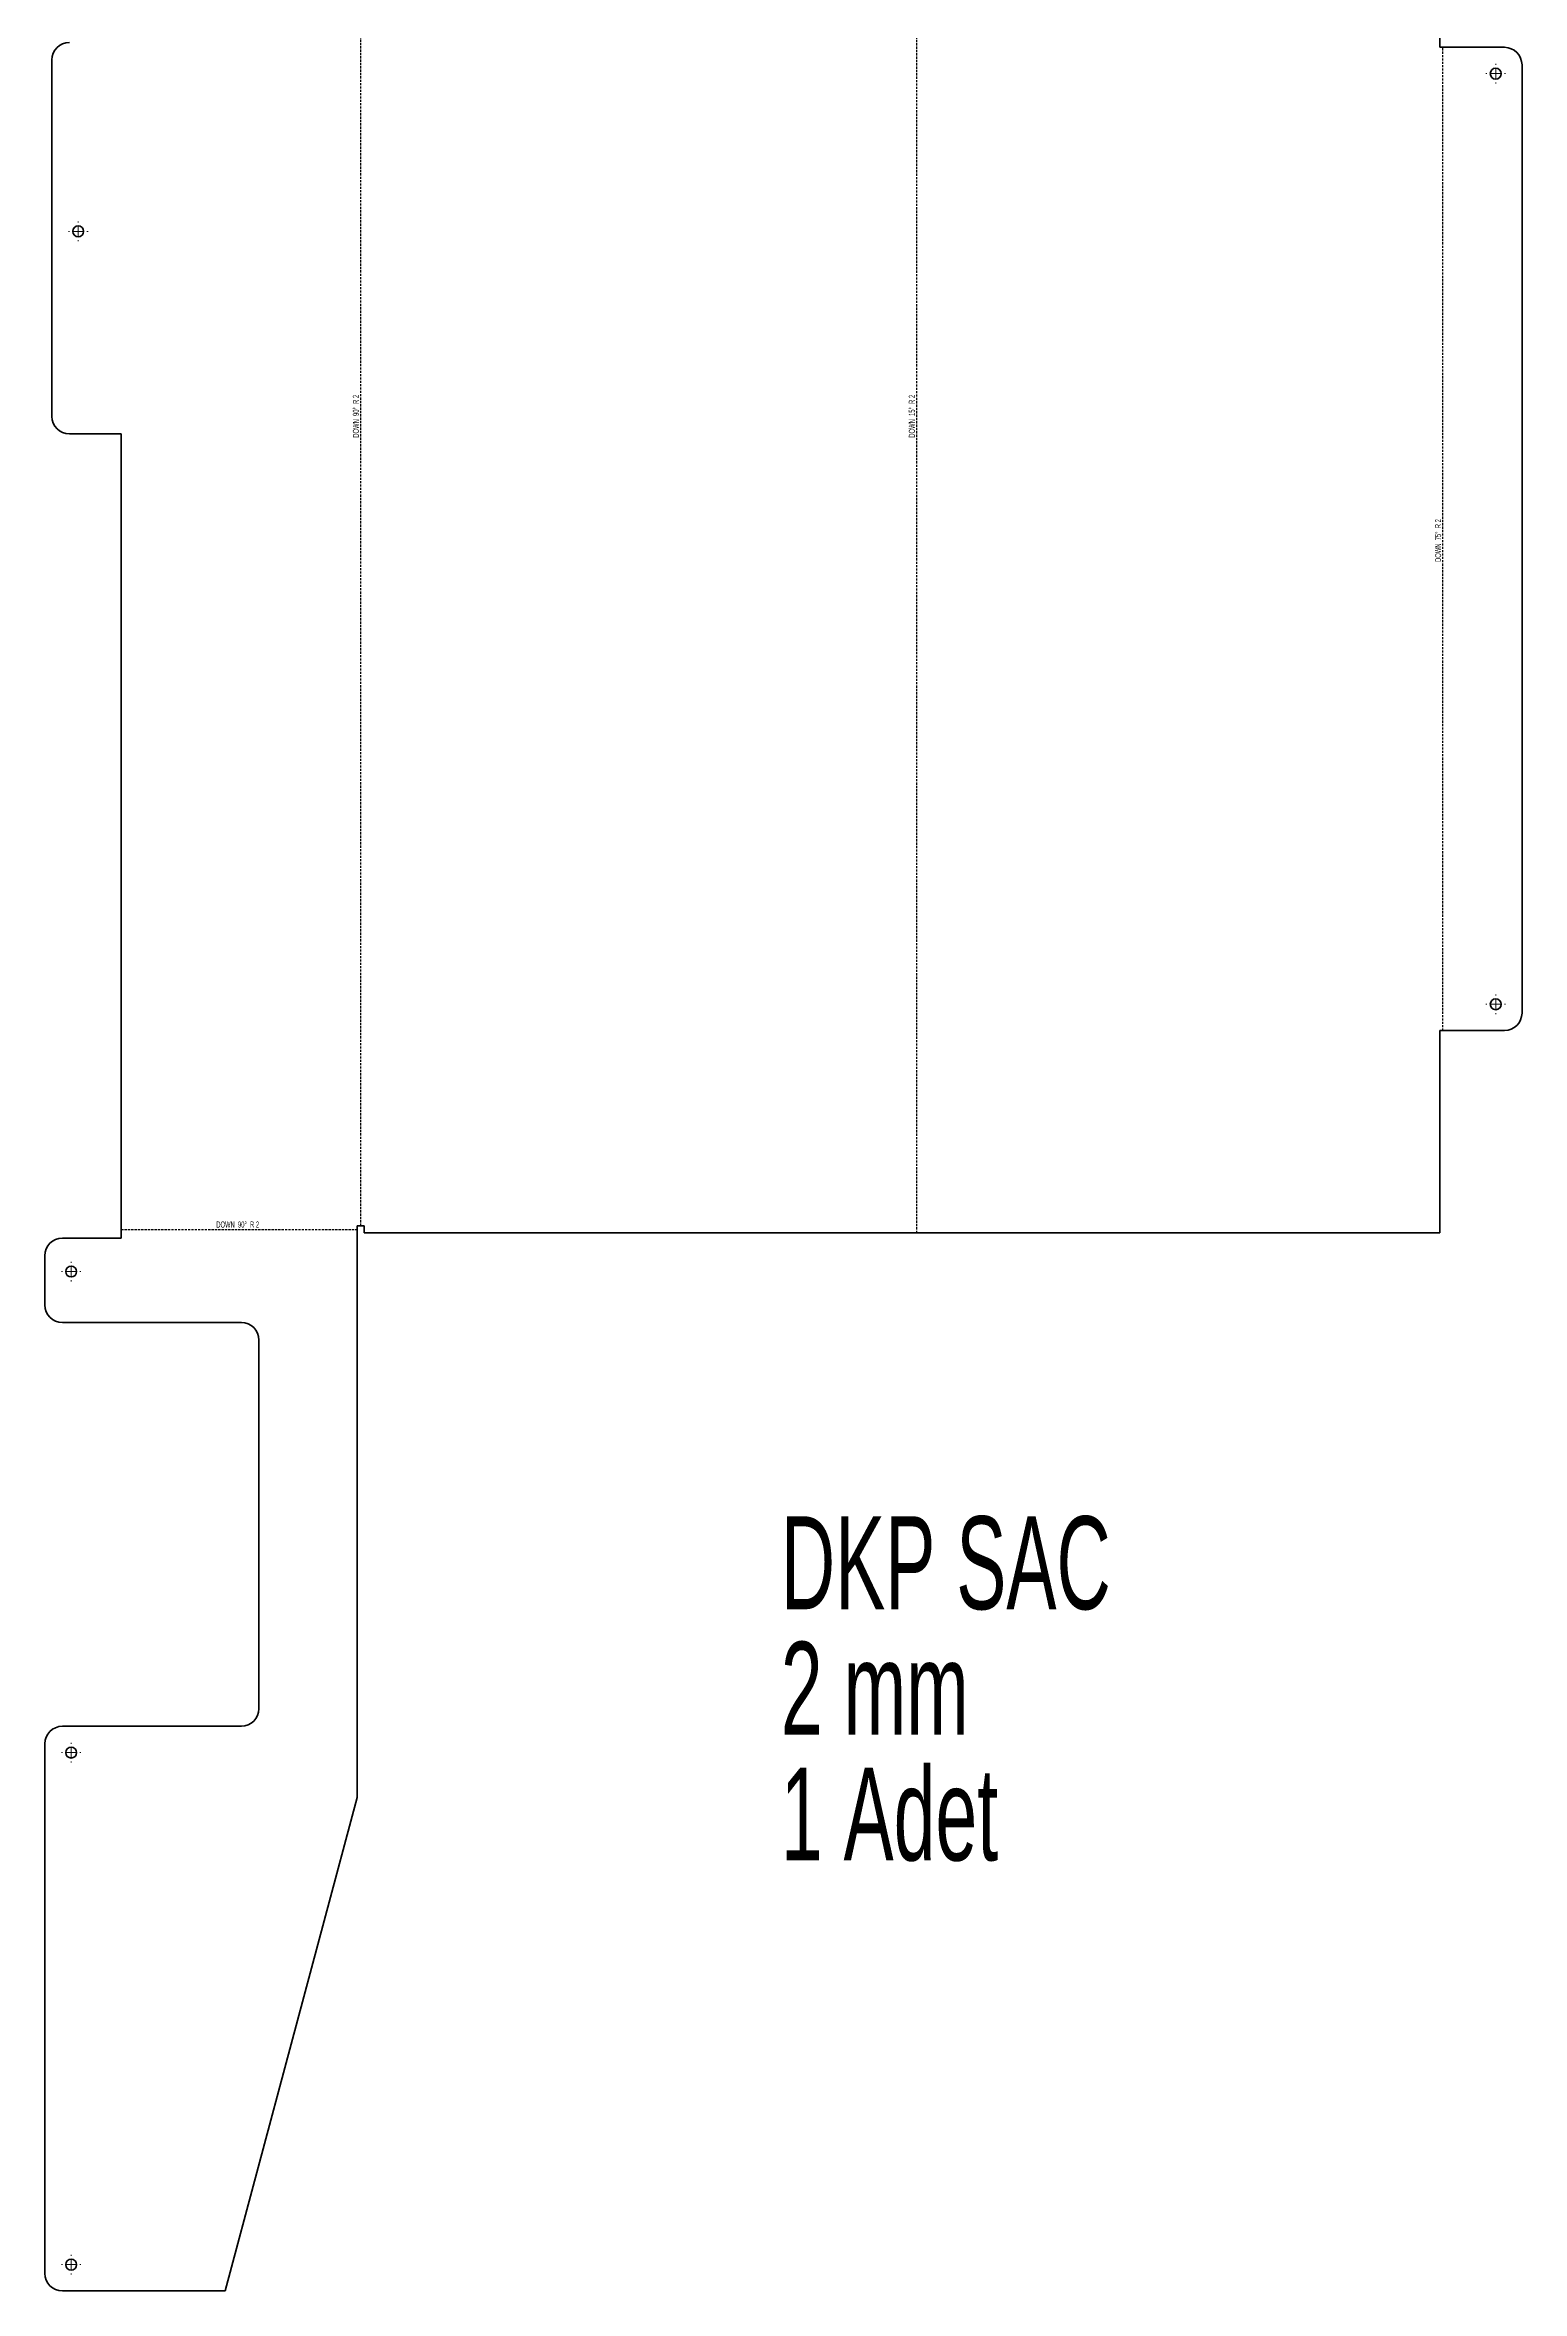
# Model space of a CAD drawing. Header units: millimetres. Extents: x -3093 to -314, y -928 to 1209.
# Drawn here: x -1156 to -314, y -928 to 351 of the extents above; entities that cross this region are included whole.
import ezdxf

# ---------------------------------------------------------------- set-up
doc = ezdxf.new("R2010")
doc.units = ezdxf.units.MM
doc.linetypes.add('HIDDEN', pattern=[1.905, 1.27, -0.635])
doc.styles.add('SLDTEXTSTYLE0', font='TXT', dxfattribs={"width": 0.5675})
doc.styles.add('SLDTEXTSTYLE1', font='TXT', dxfattribs={"width": 0.605})

# ---------------------------------------------------------------- blocks, each defined once
blk = doc.blocks.new('SW_CENTERMARKSYMBOL_0')
at = {"color": 0, "linetype": 'Continuous', "lineweight": 18}
for p, q in [((-5, 0), (-5.6, 0)), ((0, 0), (-2.5, 0)), ((0, 5), (0, 5.6)), ((0, 0), (0, 2.5)), ((0, 0), (0, -2.5)), ((0, 0), (2.5, 0)), ((5, 0), (5.6, 0)), ((0, -5), (0, -5.6))]:
    blk.add_line(p, q, dxfattribs=at)
blk = doc.blocks.new('SW_CENTERMARKSYMBOL_1')
at = {"color": 0, "linetype": 'Continuous', "lineweight": 18}
for p, q in [((-5, 0), (-5.6, 0)), ((0, 0), (-2.5, 0)), ((0, 5), (0, 5.6)), ((0, 0), (0, 2.5)), ((0, 0), (0, -2.5)), ((0, 0), (2.5, 0)), ((5, 0), (5.6, 0)), ((0, -5), (0, -5.6))]:
    blk.add_line(p, q, dxfattribs=at)
blk = doc.blocks.new('SW_CENTERMARKSYMBOL_2')
at = {"color": 0, "linetype": 'Continuous', "lineweight": 18}
for p, q in [((-5, 0), (-5.6, 0)), ((0, 0), (-2.5, 0)), ((0, 5), (0, 5.6)), ((0, 0), (0, 2.5)), ((0, 0), (0, -2.5)), ((0, 0), (2.5, 0)), ((5, 0), (5.6, 0)), ((0, -5), (0, -5.6))]:
    blk.add_line(p, q, dxfattribs=at)
blk = doc.blocks.new('SW_CENTERMARKSYMBOL_3')
at = {"color": 0, "linetype": 'Continuous', "lineweight": 18}
for p, q in [((-5, 0), (-5.6, 0)), ((0, 0), (-2.5, 0)), ((0, 5), (0, 5.6)), ((0, 0), (0, 2.5)), ((0, 0), (0, -2.5)), ((0, 0), (2.5, 0)), ((5, 0), (5.6, 0)), ((0, -5), (0, -5.6))]:
    blk.add_line(p, q, dxfattribs=at)
blk = doc.blocks.new('SW_CENTERMARKSYMBOL_4')
at = {"color": 0, "linetype": 'Continuous', "lineweight": 18}
for p, q in [((-5, 0), (-5.6, 0)), ((0, 0), (-2.5, 0)), ((0, 5), (0, 5.6)), ((0, 0), (0, 2.5)), ((0, 0), (0, -2.5)), ((0, 0), (2.5, 0)), ((5, 0), (5.6, 0)), ((0, -5), (0, -5.6))]:
    blk.add_line(p, q, dxfattribs=at)
blk = doc.blocks.new('SW_CENTERMARKSYMBOL_14')
at = {"color": 0, "linetype": 'Continuous', "lineweight": 18}
for p, q in [((-5, 0), (-5.6, 0)), ((0, 0), (-2.5, 0)), ((0, 5), (0, 5.6)), ((0, 0), (0, 2.5)), ((0, 0), (0, -2.5)), ((0, 0), (2.5, 0)), ((5, 0), (5.6, 0)), ((0, -5), (0, -5.6))]:
    blk.add_line(p, q, dxfattribs=at)

msp = doc.modelspace()

# ---------------------------------------------------------------- linework, layer by layer
at = {"color": 7, "linetype": 'HIDDEN'}
for p, q in [((-975.7, -321.1), (-975.7, 602.9)), ((-658.8, -325.1), (-658.8, 606.9)), ((-359.1, -209.9), (-359.1, 350.1)), ((-1112.2, -323.1), (-977.7, -323.1))]:
    msp.add_line(p, q, dxfattribs=at)
at = {"color": 7, "linetype": 'Continuous', "lineweight": 35}
for p, q in [((-360.8, 350.1), (-360.8, 606.9)), ((-324, 350.1), (-360.8, 350.1)), ((-1151.7, 342.9), (-1151.7, 139.9)), ((-314, -199.9), (-314, 340.1)), ((-1112.2, 129.9), (-1141.7, 129.9)), ((-1112.2, 129.9), (-1112.2, -328.1)), ((-360.8, -209.9), (-324, -209.9)), ((-360.8, -325.1), (-360.8, -209.9)), ((-1145.7, -328.1), (-1112.2, -328.1)), ((-973.7, -321.1), (-977.7, -321.1)), ((-977.7, -646.6), (-977.7, -321.1)), ((-973.7, -325.1), (-973.7, -321.1)), ((-973.7, -325.1), (-360.8, -325.1)), ((-1155.7, -338.1), (-1155.7, -366.1)), ((-1043.7, -376.1), (-1145.7, -376.1)), ((-1033.7, -596.1), (-1033.7, -386.1)), ((-1145.7, -606.1), (-1043.7, -606.1)), ((-1155.7, -616.1), (-1155.7, -917.7)), ((-1053, -927.7), (-977.7, -646.6)), ((-1145.7, -927.7), (-1053, -927.7))]:
    msp.add_line(p, q, dxfattribs=at)
for centre in [(-329, 335.1), (-1136.7, 245.3), (-329, -194.9), (-1140.7, -347.1), (-1140.7, -621.1), (-1140.7, -912.7)]:
    msp.add_circle(centre, 3.1, dxfattribs=at)
for centre, start, end in [((-1141.7, 342.9), 90, 180), ((-324, 340.1), 0, 90), ((-1141.7, 139.9), 180, 270), ((-324, -199.9), 270, 0), ((-1145.7, -338.1), 90, 180), ((-1145.7, -366.1), 180, 270), ((-1043.7, -386.1), 0, 90), ((-1043.7, -596.1), 270, 0), ((-1145.7, -616.1), 90, 180), ((-1145.7, -917.7), 180, 270)]:
    msp.add_arc(centre, 10, start, end, dxfattribs=at)

# ---------------------------------------------------------------- block references
at = {"color": 7, "linetype": 'Continuous', "lineweight": 0}
for name, p in [('SW_CENTERMARKSYMBOL_1', (-329, 335.1)), ('SW_CENTERMARKSYMBOL_14', (-1136.7, 245.3)), ('SW_CENTERMARKSYMBOL_0', (-329, -194.9)), ('SW_CENTERMARKSYMBOL_4', (-1140.7, -347.1)), ('SW_CENTERMARKSYMBOL_2', (-1140.7, -621.1)), ('SW_CENTERMARKSYMBOL_3', (-1140.7, -912.7))]:
    msp.add_blockref(name, p, dxfattribs=at)

# ---------------------------------------------------------------- texts
at = {"color": 7, "linetype": 'Continuous', "lineweight": 0, "char_height": 3.5, "attachment_point": 2, "rotation": 90, "style": 'SLDTEXTSTYLE0'}
for s, insert in [('DOWN  90°  R 2', (-980.2, 140)), ('DOWN  15°  R 2', (-663.4, 140)), ('DOWN  75°  R 2', (-363.6, 69.2))]:
    msp.add_mtext(s, dxfattribs=dict(at, insert=insert))
at = {"color": 7, "linetype": 'Continuous', "lineweight": 0}
for s, insert, char_height, attachment_point, style in [('DOWN  90°  R 2', (-1045.8, -318.6), 3.5, 2, 'SLDTEXTSTYLE0'), ('DKP SAC', (-736.3, -486.5), 52.92, 1, 'SLDTEXTSTYLE1'), ('2 mm', (-736.3, -558), 52.92, 1, 'SLDTEXTSTYLE1'), ('1 Adet', (-736.3, -629.6), 52.92, 1, 'SLDTEXTSTYLE1')]:
    msp.add_mtext(s, dxfattribs=dict(at, insert=insert, char_height=char_height, attachment_point=attachment_point, style=style))

doc.saveas('drawing.dxf')
